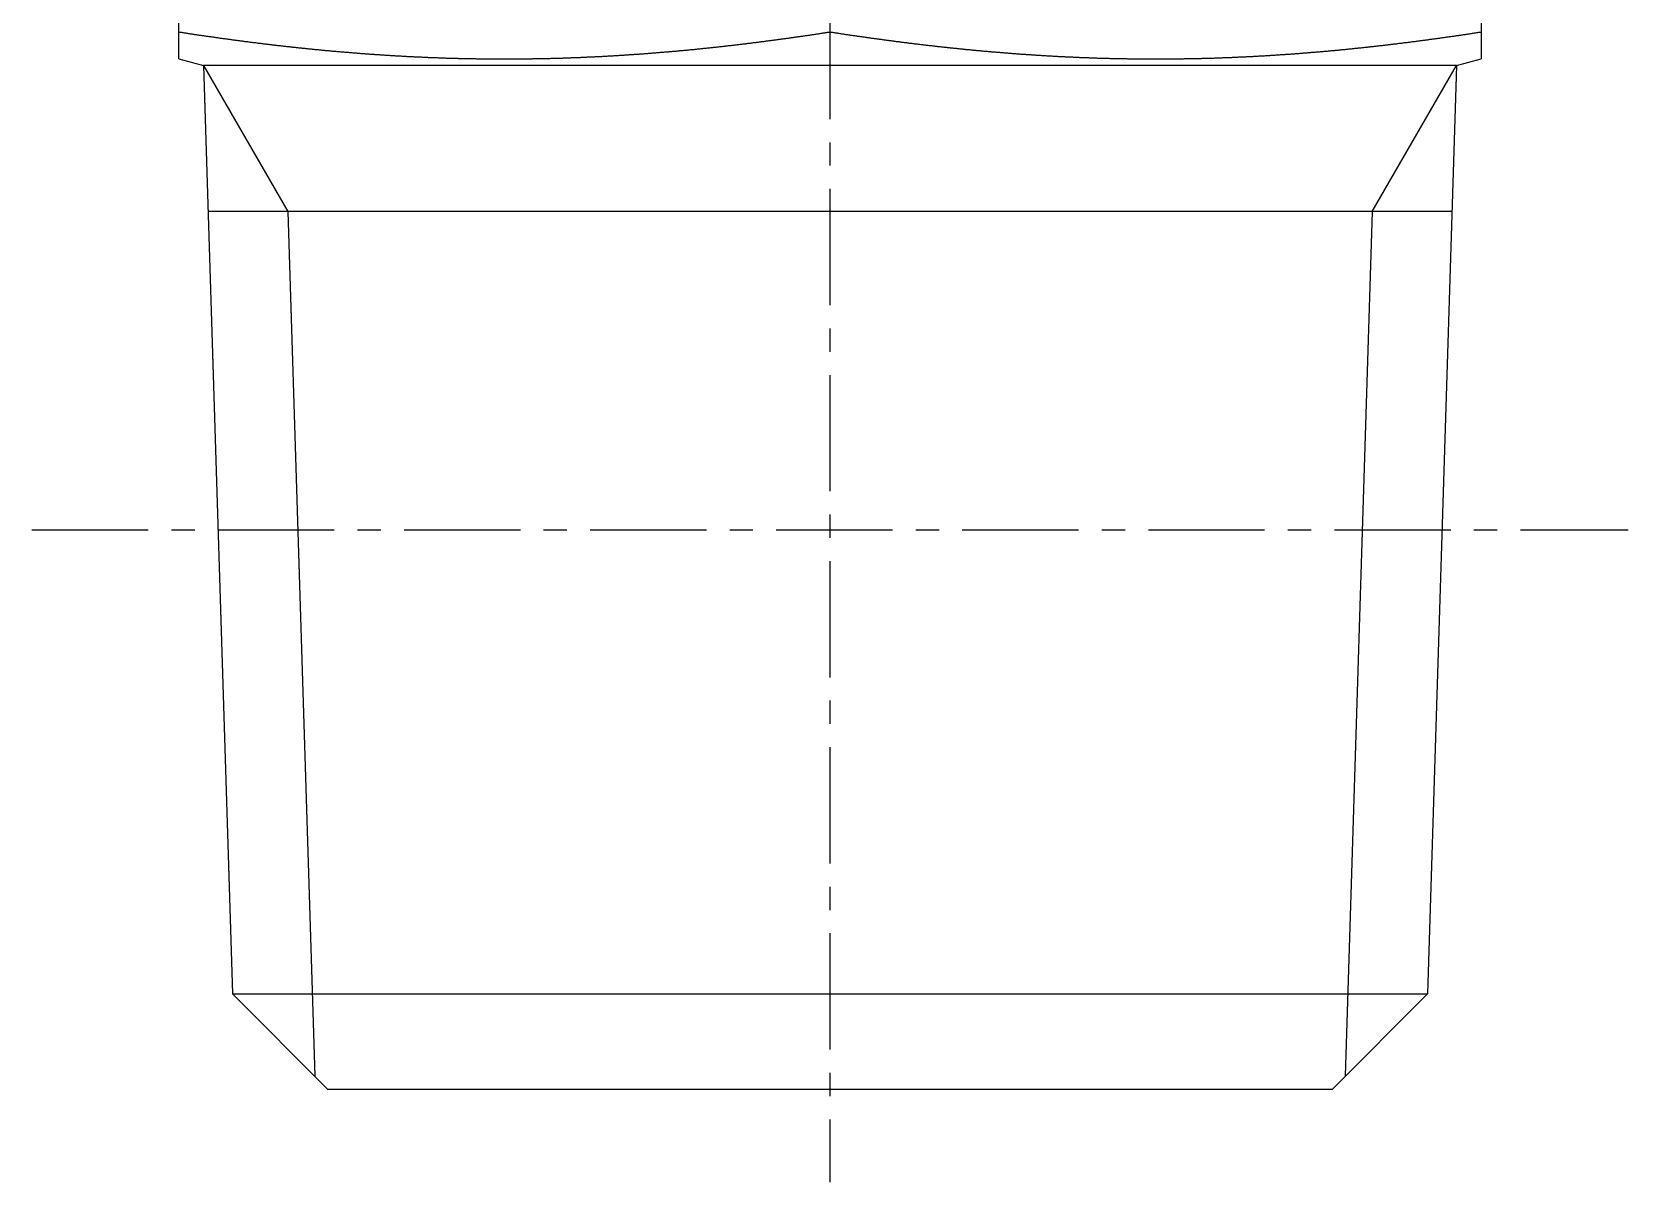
# Model space of a CAD drawing. Extents: x -2 to 109, y -27 to 83.
# Drawn here: x 91.61 to 108.77, y -2.05 to 10.31 of the extents above; entities that cross this region are included whole.
import ezdxf

# ---------------------------------------------------------------- set-up
doc = ezdxf.new("R2010")
doc.units = 0
doc.linetypes.add('CENTER', pattern=[2, 1.25, -0.25, 0.25, -0.25])
doc.layers.get('0').update_dxf_attribs({"linetype": 'CONTINUOUS'})
doc.layers.add('CENTER', color=1, linetype='CENTER')

msp = doc.modelspace()

# ---------------------------------------------------------------- linework, layer by layer
at = {"color": 7, "linetype": 'CONTINUOUS'}
for p, q in [((93.187, 10.023), (93.187, 14.925)), ((107.187, 14.925), (107.187, 10.023)), ((93.187, 10.023), (93.453, 9.952)), ((106.921, 9.952), (93.453, 9.952)), ((93.453, 9.952), (93.764, -0.025)), ((106.921, 9.952), (106.61, -0.025)), ((106.921, 9.952), (107.187, 10.023)), ((106.872, 8.385), (93.502, 8.385)), ((93.764, -0.025), (106.61, -0.025)), ((94.787, -1.048), (93.764, -0.025)), ((105.587, -1.048), (106.61, -0.025)), ((94.787, -1.048), (105.587, -1.048))]:
    msp.add_line(p, q, dxfattribs=at)
at = {"color": 3, "linetype": 'CONTINUOUS'}
for p, q in [((93.453, 9.952), (94.358, 8.385)), ((106.016, 8.385), (106.921, 9.952)), ((94.358, 8.385), (94.648, -0.909)), ((106.016, 8.385), (105.726, -0.909))]:
    msp.add_line(p, q, dxfattribs=at)
at = {"color": 7}
for points in [[(93.187, 10.313, 0), (93.197, 10.312, 0), (93.206, 10.31, 0), (93.215, 10.309, 0), (93.225, 10.307, 0), (93.234, 10.306, 0), (93.244, 10.305, 0), (93.253, 10.303, 0), (93.263, 10.302, 0), (93.272, 10.3, 0), (93.282, 10.299, 0), (93.291, 10.297, 0), (93.3, 10.296, 0), (93.31, 10.294, 0), (93.319, 10.293, 0), (93.329, 10.292, 0), (93.338, 10.29, 0), (93.348, 10.289, 0), (93.357, 10.287, 0), (93.367, 10.286, 0), (93.376, 10.285, 0), (93.386, 10.283, 0), (93.395, 10.282, 0), (93.405, 10.28, 0), (93.414, 10.279, 0), (93.424, 10.278, 0), (93.433, 10.276, 0), (93.442, 10.275, 0), (93.452, 10.274, 0), (93.461, 10.272, 0), (93.471, 10.271, 0), (93.48, 10.269, 0), (93.49, 10.268, 0), (93.499, 10.267, 0), (93.509, 10.265, 0), (93.518, 10.264, 0), (93.528, 10.263, 0), (93.537, 10.261, 0), (93.547, 10.26, 0), (93.556, 10.259, 0), (93.566, 10.257, 0), (93.575, 10.256, 0), (93.585, 10.255, 0), (93.594, 10.253, 0), (93.603, 10.252, 0), (93.613, 10.251, 0), (93.622, 10.249, 0), (93.632, 10.248, 0), (93.641, 10.247, 0), (93.651, 10.245, 0), (93.66, 10.244, 0), (93.67, 10.243, 0), (93.679, 10.241, 0), (93.689, 10.24, 0), (93.698, 10.239, 0), (93.708, 10.238, 0), (93.717, 10.236, 0), (93.727, 10.235, 0), (93.736, 10.234, 0), (93.746, 10.232, 0), (93.755, 10.231, 0), (93.764, 10.23, 0), (93.774, 10.229, 0), (93.784, 10.227, 0), (93.793, 10.226, 0), (93.802, 10.225, 0), (93.812, 10.223, 0), (93.821, 10.222, 0), (93.831, 10.221, 0), (93.84, 10.22, 0), (93.85, 10.218, 0), (93.859, 10.217, 0), (93.869, 10.216, 0), (93.878, 10.215, 0), (93.888, 10.213, 0), (93.897, 10.212, 0), (93.907, 10.211, 0), (93.916, 10.21, 0), (93.926, 10.209, 0), (93.935, 10.207, 0), (93.945, 10.206, 0), (93.954, 10.205, 0), (93.964, 10.204, 0), (93.973, 10.203, 0), (93.983, 10.201, 0), (93.992, 10.2, 0), (94.002, 10.199, 0), (94.011, 10.198, 0), (94.021, 10.197, 0), (94.03, 10.195, 0), (94.04, 10.194, 0), (94.049, 10.193, 0), (94.059, 10.192, 0), (94.068, 10.191, 0), (94.078, 10.19, 0), (94.087, 10.188, 0), (94.097, 10.187, 0), (94.106, 10.186, 0), (94.116, 10.185, 0), (94.125, 10.184, 0), (94.135, 10.183, 0), (94.144, 10.181, 0), (94.154, 10.18, 0), (94.163, 10.179, 0), (94.173, 10.178, 0), (94.182, 10.177, 0), (94.192, 10.176, 0), (94.201, 10.175, 0), (94.211, 10.174, 0), (94.22, 10.172, 0), (94.23, 10.171, 0), (94.239, 10.17, 0), (94.249, 10.169, 0), (94.258, 10.168, 0), (94.268, 10.167, 0), (94.277, 10.166, 0), (94.287, 10.165, 0), (94.296, 10.164, 0), (94.306, 10.163, 0), (94.315, 10.162, 0), (94.325, 10.161, 0), (94.334, 10.159, 0), (94.344, 10.158, 0), (94.353, 10.157, 0), (94.363, 10.156, 0), (94.372, 10.155, 0), (94.382, 10.154, 0), (94.391, 10.153, 0), (94.401, 10.152, 0), (94.41, 10.151, 0), (94.42, 10.15, 0), (94.429, 10.149, 0), (94.439, 10.148, 0), (94.448, 10.147, 0), (94.458, 10.146, 0), (94.467, 10.145, 0), (94.477, 10.144, 0), (94.486, 10.143, 0), (94.496, 10.142, 0), (94.505, 10.141, 0), (94.515, 10.14, 0), (94.524, 10.139, 0), (94.534, 10.138, 0), (94.543, 10.137, 0), (94.553, 10.136, 0), (94.562, 10.135, 0), (94.572, 10.134, 0), (94.582, 10.133, 0), (94.591, 10.132, 0), (94.6, 10.131, 0), (94.61, 10.13, 0), (94.62, 10.129, 0), (94.629, 10.128, 0), (94.639, 10.127, 0), (94.648, 10.126, 0), (94.658, 10.126, 0), (94.667, 10.124, 0), (94.677, 10.124, 0), (94.686, 10.123, 0), (94.696, 10.122, 0), (94.705, 10.121, 0), (94.715, 10.12, 0), (94.724, 10.119, 0), (94.734, 10.118, 0), (94.743, 10.117, 0), (94.753, 10.116, 0), (94.762, 10.115, 0), (94.772, 10.114, 0), (94.781, 10.114, 0), (94.791, 10.113, 0), (94.8, 10.112, 0), (94.81, 10.111, 0), (94.82, 10.11, 0), (94.829, 10.109, 0), (94.839, 10.108, 0), (94.848, 10.108, 0), (94.858, 10.107, 0), (94.867, 10.106, 0), (94.877, 10.105, 0), (94.886, 10.104, 0), (94.896, 10.103, 0), (94.905, 10.102, 0), (94.915, 10.102, 0), (94.924, 10.101, 0), (94.934, 10.1, 0), (94.943, 10.099, 0), (94.953, 10.098, 0), (94.962, 10.098, 0), (94.972, 10.097, 0), (94.981, 10.096, 0), (94.991, 10.095, 0), (95.001, 10.094, 0), (95.01, 10.094, 0), (95.02, 10.093, 0), (95.029, 10.092, 0), (95.039, 10.091, 0), (95.048, 10.091, 0), (95.058, 10.09, 0), (95.067, 10.089, 0), (95.077, 10.088, 0), (95.086, 10.088, 0), (95.096, 10.087, 0), (95.106, 10.086, 0), (95.115, 10.085, 0), (95.124, 10.085, 0), (95.134, 10.084, 0), (95.144, 10.083, 0), (95.153, 10.082, 0), (95.163, 10.082, 0), (95.172, 10.081, 0), (95.182, 10.08, 0), (95.191, 10.079, 0), (95.201, 10.079, 0), (95.21, 10.078, 0), (95.22, 10.077, 0), (95.23, 10.077, 0), (95.239, 10.076, 0), (95.249, 10.075, 0), (95.258, 10.075, 0), (95.268, 10.074, 0), (95.277, 10.073, 0), (95.287, 10.073, 0), (95.296, 10.072, 0), (95.306, 10.071, 0), (95.315, 10.071, 0), (95.325, 10.07, 0), (95.334, 10.069, 0), (95.344, 10.069, 0), (95.353, 10.068, 0), (95.363, 10.067, 0), (95.373, 10.067, 0), (95.382, 10.066, 0), (95.392, 10.066, 0), (95.401, 10.065, 0), (95.411, 10.064, 0), (95.42, 10.064, 0), (95.43, 10.063, 0), (95.439, 10.062, 0), (95.449, 10.062, 0), (95.459, 10.061, 0), (95.468, 10.061, 0), (95.478, 10.06, 0), (95.487, 10.06, 0), (95.497, 10.059, 0), (95.506, 10.059, 0), (95.516, 10.058, 0), (95.525, 10.057, 0), (95.535, 10.057, 0), (95.544, 10.056, 0), (95.554, 10.056, 0), (95.564, 10.055, 0), (95.573, 10.055, 0), (95.583, 10.054, 0), (95.592, 10.054, 0), (95.602, 10.053, 0), (95.611, 10.053, 0), (95.621, 10.052, 0), (95.63, 10.052, 0), (95.64, 10.051, 0), (95.65, 10.05, 0), (95.659, 10.05, 0), (95.669, 10.05, 0), (95.678, 10.049, 0), (95.688, 10.049, 0), (95.697, 10.048, 0), (95.707, 10.048, 0), (95.716, 10.047, 0), (95.726, 10.047, 0), (95.736, 10.046, 0), (95.745, 10.046, 0), (95.755, 10.045, 0), (95.764, 10.045, 0), (95.774, 10.044, 0), (95.783, 10.044, 0), (95.793, 10.044, 0), (95.802, 10.043, 0), (95.812, 10.043, 0), (95.822, 10.042, 0), (95.831, 10.042, 0), (95.841, 10.041, 0), (95.85, 10.041, 0), (95.86, 10.041, 0), (95.869, 10.04, 0), (95.879, 10.04, 0), (95.888, 10.04, 0), (95.898, 10.039, 0), (95.908, 10.039, 0), (95.917, 10.038, 0), (95.927, 10.038, 0), (95.936, 10.038, 0), (95.946, 10.037, 0), (95.955, 10.037, 0), (95.965, 10.037, 0), (95.975, 10.036, 0), (95.984, 10.036, 0), (95.994, 10.036, 0), (96.003, 10.035, 0), (96.013, 10.035, 0), (96.022, 10.034, 0), (96.032, 10.034, 0), (96.041, 10.034, 0), (96.051, 10.034, 0), (96.061, 10.033, 0), (96.07, 10.033, 0), (96.08, 10.033, 0), (96.089, 10.032, 0), (96.099, 10.032, 0), (96.108, 10.032, 0), (96.118, 10.031, 0), (96.127, 10.031, 0), (96.137, 10.031, 0), (96.147, 10.031, 0), (96.156, 10.03, 0), (96.166, 10.03, 0), (96.175, 10.03, 0), (96.185, 10.03, 0), (96.194, 10.029, 0), (96.204, 10.029, 0), (96.213, 10.029, 0), (96.223, 10.029, 0), (96.233, 10.028, 0), (96.242, 10.028, 0), (96.252, 10.028, 0), (96.261, 10.028, 0), (96.271, 10.028, 0), (96.281, 10.027, 0), (96.29, 10.027, 0), (96.3, 10.027, 0), (96.309, 10.027, 0), (96.319, 10.027, 0), (96.328, 10.027, 0), (96.338, 10.026, 0), (96.347, 10.026, 0), (96.357, 10.026, 0), (96.367, 10.026, 0), (96.376, 10.026, 0), (96.386, 10.025, 0), (96.395, 10.025, 0), (96.405, 10.025, 0), (96.414, 10.025, 0), (96.424, 10.025, 0), (96.433, 10.025, 0), (96.443, 10.025, 0), (96.453, 10.025, 0), (96.462, 10.024, 0), (96.472, 10.024, 0), (96.481, 10.024, 0), (96.491, 10.024, 0), (96.501, 10.024, 0), (96.51, 10.024, 0), (96.52, 10.024, 0), (96.529, 10.024, 0), (96.539, 10.024, 0), (96.548, 10.024, 0), (96.558, 10.024, 0), (96.567, 10.024, 0), (96.577, 10.024, 0), (96.587, 10.023, 0), (96.596, 10.023, 0), (96.606, 10.023, 0), (96.615, 10.023, 0), (96.625, 10.023, 0), (96.634, 10.023, 0), (96.644, 10.023, 0), (96.653, 10.023, 0), (96.663, 10.023, 0), (96.673, 10.023, 0), (96.682, 10.023, 0), (96.692, 10.023, 0), (96.701, 10.023, 0), (96.711, 10.023, 0), (96.721, 10.023, 0), (96.73, 10.023, 0), (96.74, 10.023, 0), (96.749, 10.023, 0), (96.759, 10.023, 0), (96.768, 10.023, 0), (96.778, 10.023, 0), (96.787, 10.023, 0), (96.797, 10.024, 0), (96.807, 10.024, 0), (96.816, 10.024, 0), (96.826, 10.024, 0), (96.835, 10.024, 0), (96.845, 10.024, 0), (96.854, 10.024, 0), (96.864, 10.024, 0), (96.874, 10.024, 0), (96.883, 10.024, 0), (96.893, 10.024, 0), (96.902, 10.024, 0), (96.912, 10.024, 0), (96.921, 10.025, 0), (96.931, 10.025, 0), (96.941, 10.025, 0), (96.95, 10.025, 0), (96.96, 10.025, 0), (96.969, 10.025, 0), (96.979, 10.025, 0), (96.988, 10.025, 0), (96.998, 10.026, 0), (97.007, 10.026, 0), (97.017, 10.026, 0), (97.027, 10.026, 0), (97.036, 10.026, 0), (97.046, 10.027, 0), (97.055, 10.027, 0), (97.065, 10.027, 0), (97.074, 10.027, 0), (97.084, 10.027, 0), (97.094, 10.027, 0), (97.103, 10.028, 0), (97.113, 10.028, 0), (97.122, 10.028, 0), (97.132, 10.028, 0), (97.141, 10.028, 0), (97.151, 10.029, 0), (97.16, 10.029, 0), (97.17, 10.029, 0), (97.18, 10.029, 0), (97.189, 10.03, 0), (97.199, 10.03, 0), (97.208, 10.03, 0), (97.218, 10.03, 0), (97.227, 10.031, 0), (97.237, 10.031, 0), (97.246, 10.031, 0), (97.256, 10.031, 0), (97.266, 10.032, 0), (97.275, 10.032, 0), (97.285, 10.032, 0), (97.294, 10.033, 0), (97.304, 10.033, 0), (97.314, 10.033, 0), (97.323, 10.034, 0), (97.333, 10.034, 0), (97.342, 10.034, 0), (97.352, 10.034, 0), (97.361, 10.035, 0), (97.371, 10.035, 0), (97.38, 10.036, 0), (97.39, 10.036, 0), (97.4, 10.036, 0), (97.409, 10.037, 0), (97.419, 10.037, 0), (97.428, 10.037, 0), (97.438, 10.038, 0), (97.447, 10.038, 0), (97.457, 10.038, 0), (97.466, 10.039, 0), (97.476, 10.039, 0), (97.486, 10.04, 0), (97.495, 10.04, 0), (97.505, 10.04, 0), (97.514, 10.041, 0), (97.524, 10.041, 0), (97.533, 10.041, 0), (97.543, 10.042, 0), (97.552, 10.042, 0), (97.562, 10.043, 0), (97.572, 10.043, 0), (97.581, 10.044, 0), (97.591, 10.044, 0), (97.6, 10.044, 0), (97.61, 10.045, 0), (97.619, 10.045, 0), (97.629, 10.046, 0), (97.638, 10.046, 0), (97.648, 10.047, 0), (97.658, 10.047, 0), (97.667, 10.048, 0), (97.677, 10.048, 0), (97.686, 10.049, 0), (97.696, 10.049, 0), (97.705, 10.05, 0), (97.715, 10.05, 0), (97.725, 10.05, 0), (97.734, 10.051, 0), (97.744, 10.052, 0), (97.753, 10.052, 0), (97.763, 10.053, 0), (97.772, 10.053, 0), (97.782, 10.054, 0), (97.791, 10.054, 0), (97.801, 10.055, 0), (97.81, 10.055, 0), (97.82, 10.056, 0), (97.829, 10.056, 0), (97.839, 10.057, 0), (97.849, 10.057, 0), (97.858, 10.058, 0), (97.868, 10.059, 0), (97.877, 10.059, 0), (97.887, 10.06, 0), (97.896, 10.06, 0), (97.906, 10.061, 0), (97.915, 10.061, 0), (97.925, 10.062, 0), (97.935, 10.062, 0), (97.944, 10.063, 0), (97.954, 10.064, 0), (97.963, 10.064, 0), (97.973, 10.065, 0), (97.982, 10.066, 0), (97.992, 10.066, 0), (98.001, 10.067, 0), (98.011, 10.067, 0), (98.02, 10.068, 0), (98.03, 10.069, 0), (98.04, 10.069, 0), (98.049, 10.07, 0), (98.059, 10.071, 0), (98.068, 10.071, 0), (98.078, 10.072, 0), (98.087, 10.073, 0), (98.097, 10.073, 0), (98.106, 10.074, 0), (98.116, 10.075, 0), (98.126, 10.075, 0), (98.135, 10.076, 0), (98.144, 10.077, 0), (98.154, 10.077, 0), (98.164, 10.078, 0), (98.173, 10.079, 0), (98.183, 10.079, 0), (98.192, 10.08, 0), (98.202, 10.081, 0), (98.211, 10.082, 0), (98.221, 10.082, 0), (98.23, 10.083, 0), (98.24, 10.084, 0), (98.249, 10.085, 0), (98.259, 10.085, 0), (98.269, 10.086, 0), (98.278, 10.087, 0), (98.288, 10.088, 0), (98.297, 10.088, 0), (98.307, 10.089, 0), (98.316, 10.09, 0), (98.326, 10.091, 0), (98.335, 10.091, 0), (98.345, 10.092, 0), (98.354, 10.093, 0), (98.364, 10.094, 0), (98.373, 10.094, 0), (98.383, 10.095, 0), (98.392, 10.096, 0), (98.402, 10.097, 0), (98.412, 10.098, 0), (98.421, 10.098, 0), (98.431, 10.099, 0), (98.44, 10.1, 0), (98.45, 10.101, 0), (98.459, 10.102, 0), (98.469, 10.102, 0), (98.478, 10.103, 0), (98.488, 10.104, 0), (98.497, 10.105, 0), (98.507, 10.106, 0), (98.516, 10.107, 0), (98.526, 10.108, 0), (98.535, 10.108, 0), (98.545, 10.109, 0), (98.555, 10.11, 0), (98.564, 10.111, 0), (98.574, 10.112, 0), (98.583, 10.113, 0), (98.593, 10.114, 0), (98.602, 10.114, 0), (98.612, 10.115, 0), (98.621, 10.116, 0), (98.631, 10.117, 0), (98.64, 10.118, 0), (98.65, 10.119, 0), (98.659, 10.12, 0), (98.669, 10.121, 0), (98.678, 10.122, 0), (98.688, 10.123, 0), (98.697, 10.124, 0), (98.707, 10.124, 0), (98.716, 10.126, 0), (98.726, 10.126, 0), (98.736, 10.127, 0), (98.745, 10.128, 0), (98.754, 10.129, 0), (98.764, 10.13, 0), (98.773, 10.131, 0), (98.783, 10.132, 0), (98.793, 10.133, 0), (98.802, 10.134, 0), (98.812, 10.135, 0), (98.821, 10.136, 0), (98.831, 10.137, 0), (98.84, 10.138, 0), (98.85, 10.139, 0), (98.859, 10.14, 0), (98.869, 10.141, 0), (98.878, 10.142, 0), (98.888, 10.143, 0), (98.897, 10.144, 0), (98.907, 10.145, 0), (98.916, 10.146, 0), (98.926, 10.147, 0), (98.935, 10.148, 0), (98.945, 10.149, 0), (98.954, 10.15, 0), (98.964, 10.151, 0), (98.973, 10.152, 0), (98.983, 10.153, 0), (98.992, 10.154, 0), (99.002, 10.155, 0), (99.011, 10.156, 0), (99.021, 10.157, 0), (99.03, 10.158, 0), (99.04, 10.159, 0), (99.049, 10.161, 0), (99.059, 10.162, 0), (99.068, 10.163, 0), (99.078, 10.164, 0), (99.087, 10.165, 0), (99.097, 10.166, 0), (99.106, 10.167, 0), (99.116, 10.168, 0), (99.125, 10.169, 0), (99.135, 10.17, 0), (99.144, 10.171, 0), (99.154, 10.172, 0), (99.163, 10.174, 0), (99.173, 10.175, 0), (99.182, 10.176, 0), (99.192, 10.177, 0), (99.201, 10.178, 0), (99.211, 10.179, 0), (99.22, 10.18, 0), (99.23, 10.181, 0), (99.239, 10.183, 0), (99.249, 10.184, 0), (99.258, 10.185, 0), (99.268, 10.186, 0), (99.277, 10.187, 0), (99.287, 10.188, 0), (99.296, 10.19, 0), (99.306, 10.191, 0), (99.315, 10.192, 0), (99.325, 10.193, 0), (99.334, 10.194, 0), (99.344, 10.195, 0), (99.353, 10.197, 0), (99.363, 10.198, 0), (99.372, 10.199, 0), (99.382, 10.2, 0), (99.391, 10.201, 0), (99.401, 10.203, 0), (99.41, 10.204, 0), (99.42, 10.205, 0), (99.429, 10.206, 0), (99.439, 10.207, 0), (99.448, 10.209, 0), (99.458, 10.21, 0), (99.467, 10.211, 0), (99.477, 10.212, 0), (99.486, 10.213, 0), (99.496, 10.215, 0), (99.505, 10.216, 0), (99.515, 10.217, 0), (99.524, 10.218, 0), (99.534, 10.22, 0), (99.543, 10.221, 0), (99.553, 10.222, 0), (99.562, 10.223, 0), (99.572, 10.225, 0), (99.581, 10.226, 0), (99.591, 10.227, 0), (99.6, 10.229, 0), (99.609, 10.23, 0), (99.619, 10.231, 0), (99.629, 10.232, 0), (99.638, 10.234, 0), (99.647, 10.235, 0), (99.657, 10.236, 0), (99.666, 10.238, 0), (99.676, 10.239, 0), (99.685, 10.24, 0), (99.695, 10.241, 0), (99.704, 10.243, 0), (99.714, 10.244, 0), (99.723, 10.245, 0), (99.733, 10.247, 0), (99.742, 10.248, 0), (99.752, 10.249, 0), (99.761, 10.251, 0), (99.771, 10.252, 0), (99.78, 10.253, 0), (99.79, 10.255, 0), (99.799, 10.256, 0), (99.808, 10.257, 0), (99.818, 10.259, 0), (99.827, 10.26, 0), (99.837, 10.261, 0), (99.846, 10.263, 0), (99.856, 10.264, 0), (99.865, 10.265, 0), (99.875, 10.267, 0), (99.884, 10.268, 0), (99.894, 10.269, 0), (99.903, 10.271, 0), (99.913, 10.272, 0), (99.922, 10.274, 0), (99.932, 10.275, 0), (99.941, 10.276, 0), (99.951, 10.278, 0), (99.96, 10.279, 0), (99.969, 10.28, 0), (99.979, 10.282, 0), (99.988, 10.283, 0), (99.998, 10.285, 0), (100.007, 10.286, 0), (100.017, 10.287, 0), (100.026, 10.289, 0), (100.036, 10.29, 0), (100.045, 10.292, 0), (100.055, 10.293, 0), (100.064, 10.294, 0), (100.074, 10.296, 0), (100.083, 10.297, 0), (100.092, 10.299, 0), (100.102, 10.3, 0), (100.111, 10.302, 0), (100.121, 10.303, 0), (100.13, 10.305, 0), (100.14, 10.306, 0), (100.149, 10.307, 0), (100.159, 10.309, 0), (100.168, 10.31, 0), (100.178, 10.312, 0), (100.187, 10.313, 0)], [(100.187, 10.313, 0), (100.196, 10.312, 0), (100.206, 10.31, 0), (100.215, 10.309, 0), (100.225, 10.307, 0), (100.234, 10.306, 0), (100.244, 10.305, 0), (100.253, 10.303, 0), (100.263, 10.302, 0), (100.272, 10.3, 0), (100.282, 10.299, 0), (100.291, 10.297, 0), (100.3, 10.296, 0), (100.31, 10.294, 0), (100.319, 10.293, 0), (100.329, 10.292, 0), (100.338, 10.29, 0), (100.348, 10.289, 0), (100.357, 10.287, 0), (100.367, 10.286, 0), (100.376, 10.285, 0), (100.386, 10.283, 0), (100.395, 10.282, 0), (100.405, 10.28, 0), (100.414, 10.279, 0), (100.423, 10.278, 0), (100.433, 10.276, 0), (100.442, 10.275, 0), (100.452, 10.274, 0), (100.461, 10.272, 0), (100.471, 10.271, 0), (100.48, 10.269, 0), (100.49, 10.268, 0), (100.499, 10.267, 0), (100.509, 10.265, 0), (100.518, 10.264, 0), (100.528, 10.263, 0), (100.537, 10.261, 0), (100.547, 10.26, 0), (100.556, 10.259, 0), (100.566, 10.257, 0), (100.575, 10.256, 0), (100.584, 10.255, 0), (100.594, 10.253, 0), (100.603, 10.252, 0), (100.613, 10.251, 0), (100.622, 10.249, 0), (100.632, 10.248, 0), (100.641, 10.247, 0), (100.651, 10.245, 0), (100.66, 10.244, 0), (100.67, 10.243, 0), (100.679, 10.241, 0), (100.689, 10.24, 0), (100.698, 10.239, 0), (100.708, 10.238, 0), (100.717, 10.236, 0), (100.727, 10.235, 0), (100.736, 10.234, 0), (100.746, 10.232, 0), (100.755, 10.231, 0), (100.765, 10.23, 0), (100.774, 10.229, 0), (100.783, 10.227, 0), (100.793, 10.226, 0), (100.802, 10.225, 0), (100.812, 10.223, 0), (100.821, 10.222, 0), (100.831, 10.221, 0), (100.84, 10.22, 0), (100.85, 10.218, 0), (100.859, 10.217, 0), (100.869, 10.216, 0), (100.878, 10.215, 0), (100.888, 10.213, 0), (100.897, 10.212, 0), (100.907, 10.211, 0), (100.916, 10.21, 0), (100.926, 10.209, 0), (100.935, 10.207, 0), (100.945, 10.206, 0), (100.954, 10.205, 0), (100.964, 10.204, 0), (100.973, 10.203, 0), (100.983, 10.201, 0), (100.992, 10.2, 0), (101.002, 10.199, 0), (101.011, 10.198, 0), (101.021, 10.197, 0), (101.03, 10.195, 0), (101.04, 10.194, 0), (101.049, 10.193, 0), (101.059, 10.192, 0), (101.068, 10.191, 0), (101.078, 10.19, 0), (101.087, 10.188, 0), (101.097, 10.187, 0), (101.106, 10.186, 0), (101.116, 10.185, 0), (101.125, 10.184, 0), (101.135, 10.183, 0), (101.144, 10.181, 0), (101.154, 10.18, 0), (101.163, 10.179, 0), (101.173, 10.178, 0), (101.182, 10.177, 0), (101.192, 10.176, 0), (101.201, 10.175, 0), (101.211, 10.174, 0), (101.22, 10.172, 0), (101.23, 10.171, 0), (101.239, 10.17, 0), (101.249, 10.169, 0), (101.258, 10.168, 0), (101.268, 10.167, 0), (101.277, 10.166, 0), (101.287, 10.165, 0), (101.296, 10.164, 0), (101.306, 10.163, 0), (101.315, 10.162, 0), (101.325, 10.161, 0), (101.334, 10.159, 0), (101.344, 10.158, 0), (101.353, 10.157, 0), (101.363, 10.156, 0), (101.372, 10.155, 0), (101.382, 10.154, 0), (101.391, 10.153, 0), (101.401, 10.152, 0), (101.41, 10.151, 0), (101.42, 10.15, 0), (101.429, 10.149, 0), (101.439, 10.148, 0), (101.448, 10.147, 0), (101.458, 10.146, 0), (101.467, 10.145, 0), (101.477, 10.144, 0), (101.486, 10.143, 0), (101.496, 10.142, 0), (101.505, 10.141, 0), (101.515, 10.14, 0), (101.524, 10.139, 0), (101.534, 10.138, 0), (101.543, 10.137, 0), (101.553, 10.136, 0), (101.562, 10.135, 0), (101.572, 10.134, 0), (101.581, 10.133, 0), (101.591, 10.132, 0), (101.6, 10.131, 0), (101.61, 10.13, 0), (101.62, 10.129, 0), (101.629, 10.128, 0), (101.639, 10.127, 0), (101.648, 10.126, 0), (101.658, 10.126, 0), (101.667, 10.124, 0), (101.677, 10.124, 0), (101.686, 10.123, 0), (101.696, 10.122, 0), (101.705, 10.121, 0), (101.715, 10.12, 0), (101.724, 10.119, 0), (101.734, 10.118, 0), (101.743, 10.117, 0), (101.753, 10.116, 0), (101.762, 10.115, 0), (101.772, 10.114, 0), (101.781, 10.114, 0), (101.791, 10.113, 0), (101.8, 10.112, 0), (101.81, 10.111, 0), (101.82, 10.11, 0), (101.829, 10.109, 0), (101.839, 10.108, 0), (101.848, 10.108, 0), (101.858, 10.107, 0), (101.867, 10.106, 0), (101.877, 10.105, 0), (101.886, 10.104, 0), (101.896, 10.103, 0), (101.905, 10.102, 0), (101.915, 10.102, 0), (101.924, 10.101, 0), (101.934, 10.1, 0), (101.943, 10.099, 0), (101.953, 10.098, 0), (101.962, 10.098, 0), (101.972, 10.097, 0), (101.982, 10.096, 0), (101.991, 10.095, 0), (102.001, 10.094, 0), (102.01, 10.094, 0), (102.02, 10.093, 0), (102.029, 10.092, 0), (102.039, 10.091, 0), (102.048, 10.091, 0), (102.058, 10.09, 0), (102.067, 10.089, 0), (102.077, 10.088, 0), (102.086, 10.088, 0), (102.096, 10.087, 0), (102.105, 10.086, 0), (102.115, 10.085, 0), (102.125, 10.085, 0), (102.134, 10.084, 0), (102.144, 10.083, 0), (102.153, 10.082, 0), (102.163, 10.082, 0), (102.172, 10.081, 0), (102.182, 10.08, 0), (102.191, 10.079, 0), (102.201, 10.079, 0), (102.21, 10.078, 0), (102.22, 10.077, 0), (102.229, 10.077, 0), (102.239, 10.076, 0), (102.249, 10.075, 0), (102.258, 10.075, 0), (102.268, 10.074, 0), (102.277, 10.073, 0), (102.287, 10.073, 0), (102.296, 10.072, 0), (102.306, 10.071, 0), (102.315, 10.071, 0), (102.325, 10.07, 0), (102.334, 10.069, 0), (102.344, 10.069, 0), (102.354, 10.068, 0), (102.363, 10.067, 0), (102.373, 10.067, 0), (102.382, 10.066, 0), (102.392, 10.066, 0), (102.401, 10.065, 0), (102.411, 10.064, 0), (102.42, 10.064, 0), (102.43, 10.063, 0), (102.439, 10.062, 0), (102.449, 10.062, 0), (102.459, 10.061, 0), (102.468, 10.061, 0), (102.478, 10.06, 0), (102.487, 10.06, 0), (102.497, 10.059, 0), (102.506, 10.059, 0), (102.516, 10.058, 0), (102.525, 10.057, 0), (102.535, 10.057, 0), (102.544, 10.056, 0), (102.554, 10.056, 0), (102.564, 10.055, 0), (102.573, 10.055, 0), (102.583, 10.054, 0), (102.592, 10.054, 0), (102.602, 10.053, 0), (102.611, 10.053, 0), (102.621, 10.052, 0), (102.63, 10.052, 0), (102.64, 10.051, 0), (102.65, 10.05, 0), (102.659, 10.05, 0), (102.669, 10.05, 0), (102.678, 10.049, 0), (102.688, 10.049, 0), (102.697, 10.048, 0), (102.707, 10.048, 0), (102.716, 10.047, 0), (102.726, 10.047, 0), (102.736, 10.046, 0), (102.745, 10.046, 0), (102.755, 10.045, 0), (102.764, 10.045, 0), (102.774, 10.044, 0), (102.783, 10.044, 0), (102.793, 10.044, 0), (102.802, 10.043, 0), (102.812, 10.043, 0), (102.822, 10.042, 0), (102.831, 10.042, 0), (102.841, 10.041, 0), (102.85, 10.041, 0), (102.86, 10.041, 0), (102.869, 10.04, 0), (102.879, 10.04, 0), (102.888, 10.04, 0), (102.898, 10.039, 0), (102.908, 10.039, 0), (102.917, 10.038, 0), (102.927, 10.038, 0), (102.936, 10.038, 0), (102.946, 10.037, 0), (102.955, 10.037, 0), (102.965, 10.037, 0), (102.974, 10.036, 0), (102.984, 10.036, 0), (102.994, 10.036, 0), (103.003, 10.035, 0), (103.013, 10.035, 0), (103.022, 10.034, 0), (103.032, 10.034, 0), (103.041, 10.034, 0), (103.051, 10.034, 0), (103.061, 10.033, 0), (103.07, 10.033, 0), (103.08, 10.033, 0), (103.089, 10.032, 0), (103.099, 10.032, 0), (103.108, 10.032, 0), (103.118, 10.031, 0), (103.127, 10.031, 0), (103.137, 10.031, 0), (103.147, 10.031, 0), (103.156, 10.03, 0), (103.166, 10.03, 0), (103.175, 10.03, 0), (103.185, 10.03, 0), (103.194, 10.029, 0), (103.204, 10.029, 0), (103.214, 10.029, 0), (103.223, 10.029, 0), (103.233, 10.028, 0), (103.242, 10.028, 0), (103.252, 10.028, 0), (103.261, 10.028, 0), (103.271, 10.028, 0), (103.28, 10.027, 0), (103.29, 10.027, 0), (103.3, 10.027, 0), (103.309, 10.027, 0), (103.319, 10.027, 0), (103.328, 10.027, 0), (103.338, 10.026, 0), (103.347, 10.026, 0), (103.357, 10.026, 0), (103.367, 10.026, 0), (103.376, 10.026, 0), (103.386, 10.025, 0), (103.395, 10.025, 0), (103.405, 10.025, 0), (103.414, 10.025, 0), (103.424, 10.025, 0), (103.434, 10.025, 0), (103.443, 10.025, 0), (103.453, 10.025, 0), (103.462, 10.024, 0), (103.472, 10.024, 0), (103.481, 10.024, 0), (103.491, 10.024, 0), (103.5, 10.024, 0), (103.51, 10.024, 0), (103.52, 10.024, 0), (103.529, 10.024, 0), (103.539, 10.024, 0), (103.548, 10.024, 0), (103.558, 10.024, 0), (103.567, 10.024, 0), (103.577, 10.024, 0), (103.587, 10.023, 0), (103.596, 10.023, 0), (103.606, 10.023, 0), (103.615, 10.023, 0), (103.625, 10.023, 0), (103.634, 10.023, 0), (103.644, 10.023, 0), (103.654, 10.023, 0), (103.663, 10.023, 0), (103.673, 10.023, 0), (103.682, 10.023, 0), (103.692, 10.023, 0), (103.701, 10.023, 0), (103.711, 10.023, 0), (103.72, 10.023, 0), (103.73, 10.023, 0), (103.74, 10.023, 0), (103.749, 10.023, 0), (103.759, 10.023, 0), (103.768, 10.023, 0), (103.778, 10.023, 0), (103.787, 10.023, 0), (103.797, 10.024, 0), (103.807, 10.024, 0), (103.816, 10.024, 0), (103.826, 10.024, 0), (103.835, 10.024, 0), (103.845, 10.024, 0), (103.854, 10.024, 0), (103.864, 10.024, 0), (103.874, 10.024, 0), (103.883, 10.024, 0), (103.893, 10.024, 0), (103.902, 10.024, 0), (103.912, 10.024, 0), (103.921, 10.025, 0), (103.931, 10.025, 0), (103.941, 10.025, 0), (103.95, 10.025, 0), (103.96, 10.025, 0), (103.969, 10.025, 0), (103.979, 10.025, 0), (103.988, 10.025, 0), (103.998, 10.026, 0), (104.007, 10.026, 0), (104.017, 10.026, 0), (104.027, 10.026, 0), (104.036, 10.026, 0), (104.046, 10.027, 0), (104.055, 10.027, 0), (104.065, 10.027, 0), (104.074, 10.027, 0), (104.084, 10.027, 0), (104.094, 10.027, 0), (104.103, 10.028, 0), (104.113, 10.028, 0), (104.122, 10.028, 0), (104.132, 10.028, 0), (104.141, 10.028, 0), (104.151, 10.029, 0), (104.16, 10.029, 0), (104.17, 10.029, 0), (104.18, 10.029, 0), (104.189, 10.03, 0), (104.199, 10.03, 0), (104.208, 10.03, 0), (104.218, 10.03, 0), (104.227, 10.031, 0), (104.237, 10.031, 0), (104.247, 10.031, 0), (104.256, 10.031, 0), (104.266, 10.032, 0), (104.275, 10.032, 0), (104.285, 10.032, 0), (104.294, 10.033, 0), (104.304, 10.033, 0), (104.313, 10.033, 0), (104.323, 10.034, 0), (104.333, 10.034, 0), (104.342, 10.034, 0), (104.352, 10.034, 0), (104.361, 10.035, 0), (104.371, 10.035, 0), (104.38, 10.036, 0), (104.39, 10.036, 0), (104.4, 10.036, 0), (104.409, 10.037, 0), (104.419, 10.037, 0), (104.428, 10.037, 0), (104.438, 10.038, 0), (104.447, 10.038, 0), (104.457, 10.038, 0), (104.466, 10.039, 0), (104.476, 10.039, 0), (104.486, 10.04, 0), (104.495, 10.04, 0), (104.505, 10.04, 0), (104.514, 10.041, 0), (104.524, 10.041, 0), (104.533, 10.041, 0), (104.543, 10.042, 0), (104.552, 10.042, 0), (104.562, 10.043, 0), (104.572, 10.043, 0), (104.581, 10.044, 0), (104.591, 10.044, 0), (104.6, 10.044, 0), (104.61, 10.045, 0), (104.619, 10.045, 0), (104.629, 10.046, 0), (104.638, 10.046, 0), (104.648, 10.047, 0), (104.658, 10.047, 0), (104.667, 10.048, 0), (104.677, 10.048, 0), (104.686, 10.049, 0), (104.696, 10.049, 0), (104.705, 10.05, 0), (104.715, 10.05, 0), (104.724, 10.05, 0), (104.734, 10.051, 0), (104.744, 10.052, 0), (104.753, 10.052, 0), (104.763, 10.053, 0), (104.772, 10.053, 0), (104.782, 10.054, 0), (104.791, 10.054, 0), (104.801, 10.055, 0), (104.81, 10.055, 0), (104.82, 10.056, 0), (104.83, 10.056, 0), (104.839, 10.057, 0), (104.849, 10.057, 0), (104.858, 10.058, 0), (104.868, 10.059, 0), (104.877, 10.059, 0), (104.887, 10.06, 0), (104.896, 10.06, 0), (104.906, 10.061, 0), (104.915, 10.061, 0), (104.925, 10.062, 0), (104.935, 10.062, 0), (104.944, 10.063, 0), (104.954, 10.064, 0), (104.963, 10.064, 0), (104.973, 10.065, 0), (104.982, 10.066, 0), (104.992, 10.066, 0), (105.001, 10.067, 0), (105.011, 10.067, 0), (105.02, 10.068, 0), (105.03, 10.069, 0), (105.04, 10.069, 0), (105.049, 10.07, 0), (105.059, 10.071, 0), (105.068, 10.071, 0), (105.078, 10.072, 0), (105.087, 10.073, 0), (105.097, 10.073, 0), (105.106, 10.074, 0), (105.116, 10.075, 0), (105.125, 10.075, 0), (105.135, 10.076, 0), (105.145, 10.077, 0), (105.154, 10.077, 0), (105.164, 10.078, 0), (105.173, 10.079, 0), (105.183, 10.079, 0), (105.192, 10.08, 0), (105.202, 10.081, 0), (105.211, 10.082, 0), (105.221, 10.082, 0), (105.23, 10.083, 0), (105.24, 10.084, 0), (105.249, 10.085, 0), (105.259, 10.085, 0), (105.269, 10.086, 0), (105.278, 10.087, 0), (105.288, 10.088, 0), (105.297, 10.088, 0), (105.307, 10.089, 0), (105.316, 10.09, 0), (105.326, 10.091, 0), (105.335, 10.091, 0), (105.345, 10.092, 0), (105.354, 10.093, 0), (105.364, 10.094, 0), (105.373, 10.094, 0), (105.383, 10.095, 0), (105.393, 10.096, 0), (105.402, 10.097, 0), (105.412, 10.098, 0), (105.421, 10.098, 0), (105.431, 10.099, 0), (105.44, 10.1, 0), (105.45, 10.101, 0), (105.459, 10.102, 0), (105.469, 10.102, 0), (105.478, 10.103, 0), (105.488, 10.104, 0), (105.497, 10.105, 0), (105.507, 10.106, 0), (105.516, 10.107, 0), (105.526, 10.108, 0), (105.535, 10.108, 0), (105.545, 10.109, 0), (105.555, 10.11, 0), (105.564, 10.111, 0), (105.574, 10.112, 0), (105.583, 10.113, 0), (105.593, 10.114, 0), (105.602, 10.114, 0), (105.612, 10.115, 0), (105.621, 10.116, 0), (105.631, 10.117, 0), (105.64, 10.118, 0), (105.65, 10.119, 0), (105.659, 10.12, 0), (105.669, 10.121, 0), (105.678, 10.122, 0), (105.688, 10.123, 0), (105.697, 10.124, 0), (105.707, 10.124, 0), (105.716, 10.126, 0), (105.726, 10.126, 0), (105.735, 10.127, 0), (105.745, 10.128, 0), (105.754, 10.129, 0), (105.764, 10.13, 0), (105.774, 10.131, 0), (105.783, 10.132, 0), (105.793, 10.133, 0), (105.802, 10.134, 0), (105.812, 10.135, 0), (105.821, 10.136, 0), (105.831, 10.137, 0), (105.84, 10.138, 0), (105.85, 10.139, 0), (105.859, 10.14, 0), (105.869, 10.141, 0), (105.878, 10.142, 0), (105.888, 10.143, 0), (105.897, 10.144, 0), (105.907, 10.145, 0), (105.916, 10.146, 0), (105.926, 10.147, 0), (105.935, 10.148, 0), (105.945, 10.149, 0), (105.954, 10.15, 0), (105.964, 10.151, 0), (105.973, 10.152, 0), (105.983, 10.153, 0), (105.992, 10.154, 0), (106.002, 10.155, 0), (106.011, 10.156, 0), (106.021, 10.157, 0), (106.03, 10.158, 0), (106.04, 10.159, 0), (106.049, 10.161, 0), (106.059, 10.162, 0), (106.068, 10.163, 0), (106.078, 10.164, 0), (106.087, 10.165, 0), (106.097, 10.166, 0), (106.106, 10.167, 0), (106.116, 10.168, 0), (106.125, 10.169, 0), (106.135, 10.17, 0), (106.144, 10.171, 0), (106.154, 10.172, 0), (106.163, 10.174, 0), (106.173, 10.175, 0), (106.182, 10.176, 0), (106.192, 10.177, 0), (106.201, 10.178, 0), (106.211, 10.179, 0), (106.22, 10.18, 0), (106.23, 10.181, 0), (106.239, 10.183, 0), (106.249, 10.184, 0), (106.258, 10.185, 0), (106.268, 10.186, 0), (106.277, 10.187, 0), (106.287, 10.188, 0), (106.296, 10.19, 0), (106.306, 10.191, 0), (106.315, 10.192, 0), (106.325, 10.193, 0), (106.334, 10.194, 0), (106.344, 10.195, 0), (106.353, 10.197, 0), (106.363, 10.198, 0), (106.372, 10.199, 0), (106.382, 10.2, 0), (106.391, 10.201, 0), (106.401, 10.203, 0), (106.41, 10.204, 0), (106.42, 10.205, 0), (106.429, 10.206, 0), (106.439, 10.207, 0), (106.448, 10.209, 0), (106.458, 10.21, 0), (106.467, 10.211, 0), (106.477, 10.212, 0), (106.486, 10.213, 0), (106.496, 10.215, 0), (106.505, 10.216, 0), (106.515, 10.217, 0), (106.524, 10.218, 0), (106.534, 10.22, 0), (106.543, 10.221, 0), (106.553, 10.222, 0), (106.562, 10.223, 0), (106.572, 10.225, 0), (106.581, 10.226, 0), (106.591, 10.227, 0), (106.6, 10.229, 0), (106.61, 10.23, 0), (106.619, 10.231, 0), (106.628, 10.232, 0), (106.638, 10.234, 0), (106.647, 10.235, 0), (106.657, 10.236, 0), (106.666, 10.238, 0), (106.676, 10.239, 0), (106.685, 10.24, 0), (106.695, 10.241, 0), (106.704, 10.243, 0), (106.714, 10.244, 0), (106.723, 10.245, 0), (106.733, 10.247, 0), (106.742, 10.248, 0), (106.752, 10.249, 0), (106.761, 10.251, 0), (106.771, 10.252, 0), (106.78, 10.253, 0), (106.79, 10.255, 0), (106.799, 10.256, 0), (106.809, 10.257, 0), (106.818, 10.259, 0), (106.827, 10.26, 0), (106.837, 10.261, 0), (106.846, 10.263, 0), (106.856, 10.264, 0), (106.865, 10.265, 0), (106.875, 10.267, 0), (106.884, 10.268, 0), (106.894, 10.269, 0), (106.903, 10.271, 0), (106.913, 10.272, 0), (106.922, 10.274, 0), (106.932, 10.275, 0), (106.941, 10.276, 0), (106.951, 10.278, 0), (106.96, 10.279, 0), (106.969, 10.28, 0), (106.979, 10.282, 0), (106.988, 10.283, 0), (106.998, 10.285, 0), (107.007, 10.286, 0), (107.017, 10.287, 0), (107.026, 10.289, 0), (107.036, 10.29, 0), (107.045, 10.292, 0), (107.055, 10.293, 0), (107.064, 10.294, 0), (107.074, 10.296, 0), (107.083, 10.297, 0), (107.092, 10.299, 0), (107.102, 10.3, 0), (107.111, 10.302, 0), (107.121, 10.303, 0), (107.13, 10.305, 0), (107.14, 10.306, 0), (107.149, 10.307, 0), (107.159, 10.309, 0), (107.168, 10.31, 0), (107.178, 10.312, 0), (107.187, 10.313, 0)]]:
    msp.add_polyline3d(points, dxfattribs=at)
at = {"layer": 'CENTER', "color": 1, "linetype": 'CENTER'}
for p, q in [((100.187, 52.626), (100.187, -2.048)), ((91.609, 4.962), (108.766, 4.962))]:
    msp.add_line(p, q, dxfattribs=at)

doc.saveas('drawing.dxf')
